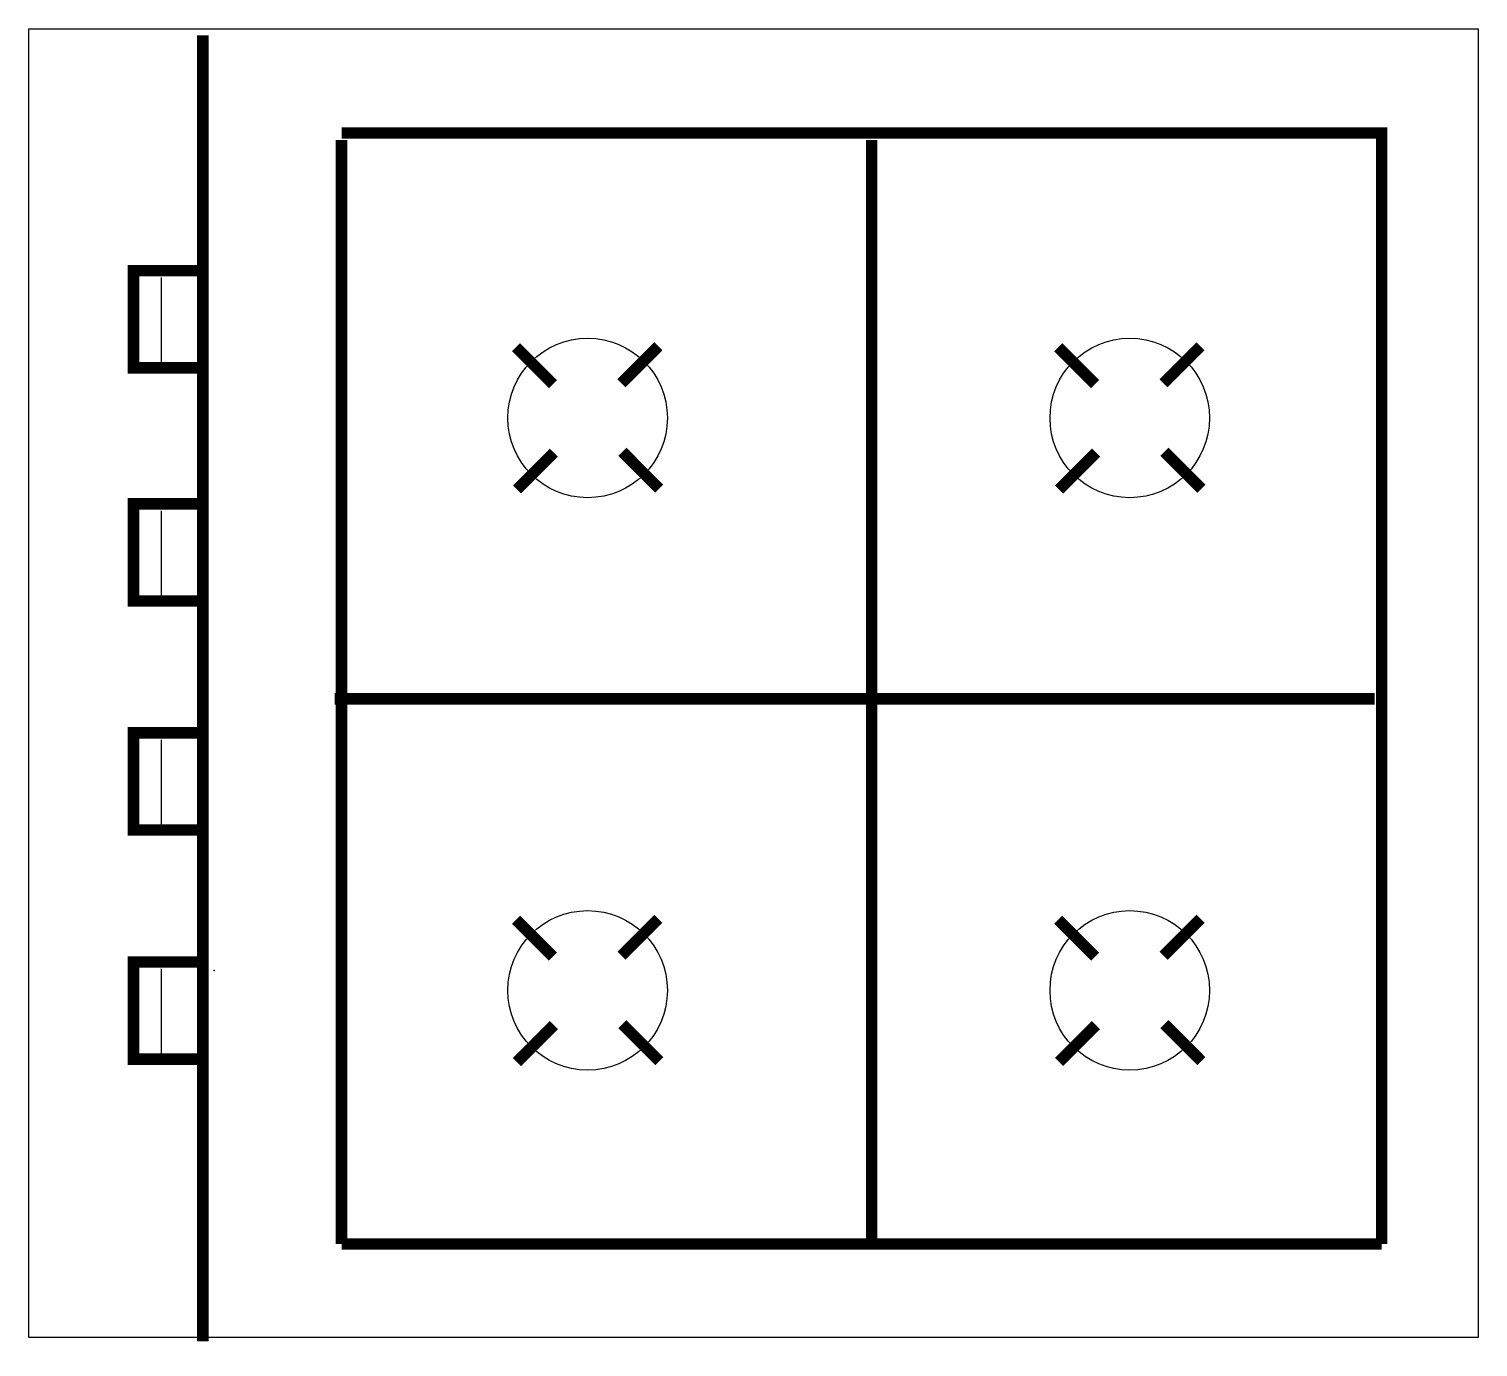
# Model space of a CAD drawing. Extents: x 121.776 to 122.409, y 128.162 to 128.738.
import ezdxf

# ---------------------------------------------------------------- set-up
doc = ezdxf.new("R2010")
doc.units = 0
doc.header["$MEASUREMENT"] = 0
doc.layers.get('0').update_dxf_attribs({"linetype": 'CONTINUOUS'})

msp = doc.modelspace()

# ---------------------------------------------------------------- linework, layer by layer
msp.add_lwpolyline([(122.40905, 128.16652), (121.77623, 128.16652), (121.77623, 128.73781), (122.40905, 128.73781)], close=True)
at = {"const_width": 0.005}
for points in [[(121.85215, 128.1649), (121.85215, 128.73504)], [(121.91272, 128.69244), (122.36696, 128.69244), (122.36696, 128.20739)], [(121.91272, 128.20739), (121.91272, 128.68941)], [(122.14424, 128.68941), (122.14424, 128.20739)], [(121.85215, 128.6323), (121.82186, 128.6323), (121.82186, 128.58986), (121.85215, 128.58986)], [(122.00506, 128.58275), (121.98894, 128.59889)], [(122.03495, 128.58315), (122.05108, 128.59927)], [(122.24183, 128.58275), (122.22571, 128.59889)], [(122.27172, 128.58315), (122.28785, 128.59927)], [(122.00546, 128.55287), (121.98932, 128.53675)], [(122.03534, 128.55326), (122.05147, 128.53713)], [(122.24222, 128.55287), (122.22609, 128.53675)], [(122.27211, 128.55326), (122.28823, 128.53713)], [(121.85215, 128.53052), (121.82186, 128.53052), (121.82186, 128.48808), (121.85215, 128.48808)], [(121.90969, 128.44537), (122.36393, 128.44537)], [(121.85215, 128.43052), (121.82186, 128.43052), (121.82186, 128.38808), (121.85215, 128.38808)], [(122.00506, 128.33284), (121.98894, 128.34897)], [(122.03495, 128.33323), (122.05108, 128.34935)], [(122.24183, 128.33284), (122.22571, 128.34897)], [(122.27172, 128.33323), (122.28785, 128.34935)], [(121.85215, 128.33052), (121.82186, 128.33052), (121.82186, 128.28808), (121.85215, 128.28808)], [(122.00546, 128.30295), (121.98932, 128.28683)], [(122.03534, 128.30334), (122.05147, 128.28721)], [(122.24222, 128.30295), (122.22609, 128.28683)], [(122.27211, 128.30334), (122.28823, 128.28721)], [(121.91272, 128.20739), (122.36696, 128.20739)]]:
    msp.add_lwpolyline(points, dxfattribs=at)
for points in [[(121.83398, 128.62927), (121.83398, 128.58986)], [(121.83398, 128.52748), (121.83398, 128.48808)], [(121.83398, 128.42748), (121.83398, 128.38808)], [(121.83398, 128.32748), (121.83398, 128.28808)]]:
    msp.add_lwpolyline(points)
for centre in [(122.0202, 128.56801), (122.25697, 128.56801), (122.0202, 128.31809), (122.25697, 128.31809)]:
    msp.add_circle(centre, 0.03484)
msp.add_point((121.85712, 128.32683))

doc.saveas('drawing.dxf')
